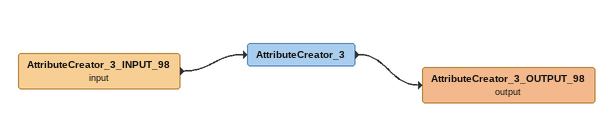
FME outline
AttributeCreator_3_INPUT_98 (input)
    -> AttributeCreator_3
AttributeCreator_3
    -> AttributeCreator_3_OUTPUT_98 (output)
AttributeCreator_3_OUTPUT_98 (output)
